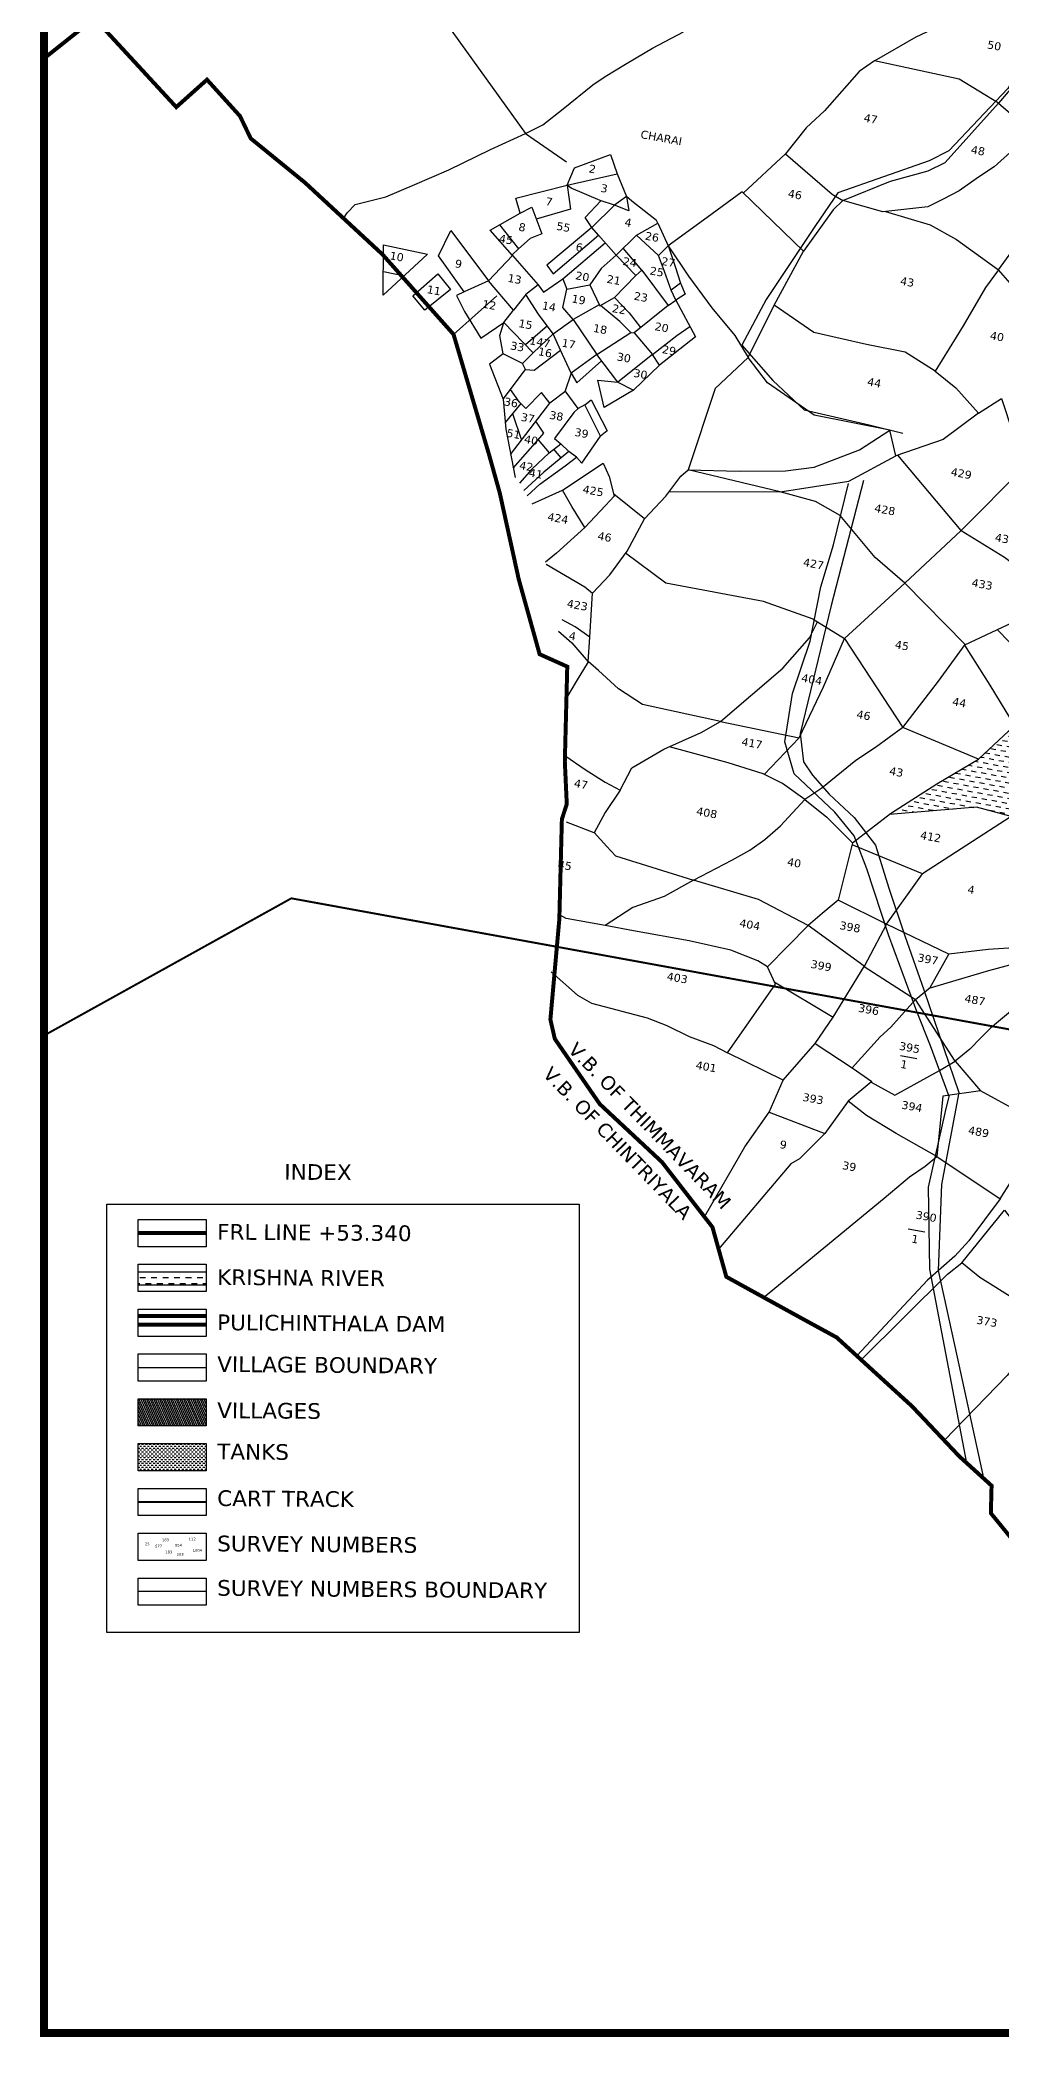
# Model space of a CAD drawing. Header units: inches. Extents: x 384770 to 390915, y 1842313 to 1849952.
# Drawn here: x 384770 to 387187, y 1842313 to 1847334 of the extents above; entities that cross this region are included whole.
import ezdxf

# ---------------------------------------------------------------- set-up
doc = ezdxf.new("R2010")
doc.units = ezdxf.units.IN
doc.header["$MEASUREMENT"] = 0
for name, color, linetype in [('BND', 6, 'Continuous'), ('FRL', 3, 'Continuous'), ('ROAD', 1, 'Continuous'), ('ROADS', 50, 'Continuous'), ('SY.AREA', 7, 'Continuous'), ('TEXT', 7, 'Continuous'), ('VILLAGE AREA', 1, 'Continuous'), ('WATER', 4, 'Continuous')]:
    doc.layers.add(name, color=color, linetype=linetype)
doc.styles.get("Standard").update_dxf_attribs({"font": 'verdana.ttf'})
doc.linetypes.add('FENCELINE2', pattern='A,0.25,-0.1,[132,ltypeshp.shx,S=0.1,R=0,X=-0.1,Y=0],-0.1,1', length=1.45)

msp = doc.modelspace()

# ---------------------------------------------------------------- hatches: boundary and pattern name
h = msp.add_hatch()
h.set_pattern_fill('DASH', color=4, scale=115.50482)
h.set_pattern_definition([(0, (314389.868, 1489622.289), (14.4381025, 14.4381025), [14.4381025, -14.4381025])])
h.paths.add_polyline_path([(385017.1, 1844236.3), (385017.1, 1844203.5), (385188, 1844203.5), (385188, 1844236.3)])
h = msp.add_hatch()
h.set_pattern_fill('DASH', color=4, scale=38.501607)
h.set_pattern_definition([(0, (314389.8675, 1489622.2887), (4.81270083, 4.81270083), [4.81270083, -4.81270083])])
h.paths.add_polyline_path([(385017.1, 1843805), (385017.1, 1843736.5), (385188, 1843736.5), (385188, 1843805)])
at = {"layer": 'VILLAGE AREA', "linetype": 'ByBlock'}
h = msp.add_hatch(dxfattribs=at)
h.set_pattern_fill('ANSI31', color=256, scale=34.168973, angle=68.5464)
h.set_pattern_definition([(113.5464313, (260134.344, 1214813.177), (-3.91549369, -1.706279376), [])])
h.paths.add_polyline_path([(385188, 1843849.2), (385188, 1843917.7), (385017.1, 1843917.7), (385017.1, 1843849.2)])
at = {"layer": 'WATER'}
h = msp.add_hatch(dxfattribs=at)
h.set_pattern_fill('DASH', color=256, scale=4.023313, angle=-10.358, style=0)
h.set_pattern_definition([(349.64199, (362074.6, 1844138.522), (14.8625927, 10.269101), [12.774018, -12.774018])])
h.paths.add_polyline_path([(387621.2, 1845369.3), (387606, 1845400.5), (387569.3, 1845506.7), (387524.2, 1845667.1), (387471.4, 1845613.1), (387443.2, 1845491.1), (387219.5, 1845608.9), (387130.3, 1845525.4), (387026.1, 1845463.4), (386909.6, 1845389.3), (386906.6, 1845387), (387125.3, 1845405.2), (387213.1, 1845381.6), (387300.5, 1845135.3), (387338.1, 1845075.7), (387456.5, 1845118), (387578.7, 1845227.7)])
h.paths.add_polyline_path([(387289.9, 1845348), (387515.3, 1845306.8), (387520.9, 1845337.5), (387295.5, 1845378.6)], flags=24)
h.paths.add_polyline_path([(387339.9, 1845391.7), (387396.2, 1845381.5), (387401.7, 1845411.8), (387345.5, 1845422.1)], flags=24)

# ---------------------------------------------------------------- linework, layer by layer
at = {"color": 0, "const_width": 20}
msp.add_lwpolyline([(384780.1, 1849942.3), (390890.6, 1849942.3), (390890.6, 1842322.7), (384780.1, 1842322.7)], close=True, dxfattribs=at)
at = {"color": 0}
for points in [[(384938.6, 1844407.1), (386126.1, 1844407.1), (386126.1, 1843329.5), (384938.6, 1843329.5)], [(385017.1, 1844368.4), (385188, 1844368.4), (385188, 1844299.9), (385017.1, 1844299.9)], [(385017.1, 1844255.7), (385188, 1844255.7), (385188, 1844187.2), (385017.1, 1844187.2)], [(385017.1, 1844143.1), (385188, 1844143.1), (385188, 1844074.5), (385017.1, 1844074.5)], [(385017.1, 1844030.4), (385188, 1844030.4), (385188, 1843961.8), (385017.1, 1843961.8)], [(385017.1, 1843917.7), (385188, 1843917.7), (385188, 1843849.2), (385017.1, 1843849.2)], [(385017.1, 1843805), (385188, 1843805), (385188, 1843736.5), (385017.1, 1843736.5)], [(385017.1, 1843692.3), (385188, 1843692.3), (385188, 1843623.8), (385017.1, 1843623.8)], [(385017.1, 1843579.6), (385188, 1843579.6), (385188, 1843511.1), (385017.1, 1843511.1)], [(385017.1, 1843466.9), (385188, 1843466.9), (385188, 1843398.4), (385017.1, 1843398.4)]]:
    msp.add_lwpolyline(points, close=True, dxfattribs=at)
at = {"color": 4, "const_width": 3.85}
for points in [[(385188, 1844236.3), (385017.1, 1844236.3)], [(385188, 1844203.5), (385017.1, 1844203.5)]]:
    msp.add_lwpolyline(points, dxfattribs=at)
at = {"color": 0, "linetype": 'FENCELINE2', "ltscale": 80, "const_width": 10.3}
for points in [[(385188, 1844126), (385017.1, 1844126)], [(385188, 1844103.8), (385017.1, 1844103.8)]]:
    msp.add_lwpolyline(points, dxfattribs=at)
at = {"layer": 'BND', "lineweight": 30}
for points, const_width in [([(384899.2, 1847382.2), (384780.1, 1847287.4)], 10), ([(385188, 1843996.1), (385017.1, 1843996.1)], 3.42)]:
    msp.add_lwpolyline(points, dxfattribs=dict(at, const_width=const_width))
msp.add_lwpolyline([(387253.9, 1843516.9, 10, 10, 0), (387161.7, 1843629.9, 10, 10, 0), (387163.5, 1843699.1, 10, 10, 0), (387081.8, 1843773.3, 10, 10, 0), (386963.5, 1843898.6, 10, 10, 0), (386773.9, 1844071.8, 10, 10, 0), (386675.6, 1844125.5, 10, 10, 0), (386496.4, 1844224.3, 10, 10, 0), (386461.5, 1844349, 10, 10, 0), (386334.6, 1844512.6, 10, 10, 0), (386177.9, 1844658.8, 10, 10, 0), (386065, 1844822.6, 10, 10, 0), (386053.9, 1844871.2, 10, 10, 0), (386076.4, 1845123.5, 10, 10, 0), (386080.4, 1845282.1, 10, 10, 0), (386082.8, 1845375, 10, 10, 0), (386095.1, 1845412.7, 10, 10, 0), (386090.2, 1845519.7, 10, 10, 0), (386096.3, 1845758.5, 10, 10, 0), (386026.8, 1845789.7, 10, 10, 0), (385974.4, 1845977.6, 10, 10, 0), (385926.7, 1846194.7, 10, 10, 0), (385899.7, 1846291.2, 10, 10, 0), (385810.3, 1846593.9, 10, 10, 0), (385631.9, 1846794.6, 10, 10, 0), (385436.9, 1846975.2, 10, 10, 0), (385300.2, 1847086.6, 10, 10, 0), (385273.2, 1847142.8, 10, 10, 0), (385190.2, 1847234.4, 10, 10, 0), (385113, 1847165.3, 10, 10, 0), (384907, 1847388.5, 10, 10, 0)], format="xyseb", dxfattribs=at)
at = {"layer": 'BND', "linetype": 'ByBlock'}
msp.add_lwpolyline([(385810.3, 1846593.9), (385918.8, 1846690.7)], dxfattribs=at)
at = {"layer": 'FRL', "color": 84, "const_width": 10.3}
msp.add_lwpolyline([(385188, 1844334.2), (385017.1, 1844334.2)], dxfattribs=at)
at = {"layer": 'ROAD'}
for points in [[(385462.5, 1847834.8), (385990.9, 1847099.2), (386094.4, 1847027.9)], [(387865.3, 1847813.5), (387679.6, 1847677.2), (387517.5, 1847553.4), (387325.4, 1847408.3), (387257.4, 1847301.5), (387204.5, 1847212), (387056.2, 1847055.3), (387006.7, 1847030.1), (386777, 1846949.4), (386720.7, 1846867.6), (386596.5, 1846681.6), (386535.2, 1846566.5), (386613.5, 1846477.9), (386692.3, 1846404.5), (386855.4, 1846366.4), (386940.4, 1846345.3)], [(386841.3, 1846226.8), (386760.4, 1845912.4), (386682.2, 1845590.7), (386690.5, 1845518.7), (386713.4, 1845485.5), (386755.1, 1845437.5), (386817.6, 1845379.5), (386871.9, 1845309.6), (386905.1, 1845201.4), (386945.1, 1845082), (386993.3, 1844945.9), (387081.5, 1844687.9), (387037.9, 1844456.4), (387028.8, 1844240.5), (387077.3, 1844022.4), (387143.1, 1843717.6)], [(387100.9, 1843756), (387027.6, 1844141.9), (387008, 1844243.2), (387006.4, 1844348.1), (387004.8, 1844449.3), (387047.3, 1844639.5), (387057, 1844678), (387010.1, 1844805), (386975.7, 1844891.7), (386904.3, 1845084.3), (386849.8, 1845249.9), (386818.1, 1845333.3), (386769.2, 1845392.3), (386667.4, 1845488.8), (386643.9, 1845569.6), (386662.6, 1845690.7), (386707.4, 1845822.6), (386734.1, 1845959.1), (386765.6, 1846064.8), (386803.3, 1846218.6)]]:
    msp.add_lwpolyline(points, dxfattribs=at)
at = {"layer": 'ROAD', "color": 0}
msp.add_lwpolyline([(385188, 1843432.7), (385017.1, 1843432.7)], dxfattribs=at)
at = {"layer": 'ROADS', "color": 40, "const_width": 5}
for points in [[(390890.6, 1847606.2), (390705, 1847293.3), (390467.5, 1847071.8), (390306.7, 1846830.6), (390240.4, 1846694.7), (390196.5, 1846612.6), (390144.2, 1846564.4), (390048.9, 1846458.6), (389808.6, 1846200.8), (389718.4, 1846109.4), (389498.5, 1845876.5), (389295.6, 1845658.8), (388995.3, 1845147.1), (388950.9, 1845076.2), (388781.8, 1844892.6), (388618.1, 1844706.1), (388522.3, 1844608.4), (388054.4, 1844692), (385402.4, 1845175.9), (384780.1, 1844830.8)], [(385188, 1843658), (385017.1, 1843658)]]:
    msp.add_lwpolyline(points, dxfattribs=at)
at = {"layer": 'SY.AREA'}
for points in [[(386869, 1847282), (386973.8, 1847341.8), (387098.7, 1847400.7), (387127.3, 1847426.2), (387168.4, 1847473.6), (387227.2, 1847409.6), (387293.8, 1847330), (387271.6, 1847295), (387254.1, 1847260.7), (387181.3, 1847175.1), (387211.3, 1847149.5), (387264.1, 1847085.1), (387219.6, 1847059.5), (387170.3, 1847015.3), (387130.2, 1846988.8), (387081.9, 1846954.9), (387042, 1846933.7), (387003.2, 1846915), (386890.4, 1846901.8), (386789.5, 1846930.7)], [(385533.5, 1846885.6), (385543, 1846899.4), (385562.5, 1846920.7), (385639.8, 1846939.9), (385713, 1846970.5), (385798.8, 1847007.7), (385903, 1847058.7), (385990.9, 1847099.2), (386034.5, 1847121), (386085.8, 1847161.3), (386160.6, 1847221.6), (386191.9, 1847242.1), (386247.1, 1847275.5), (386310.5, 1847313.5), (386388.9, 1847354.8)], [(386789.5, 1846930.7), (386909.5, 1846979.3), (387004.3, 1847005.4), (387046.6, 1847025.8), (387181.3, 1847175.1), (387081.9, 1847235.5), (386869, 1847282), (386830.4, 1847255.3), (386743.1, 1847155.7), (386697, 1847113.2), (386645, 1847047.8)], [(386896.5, 1846902.5), (387009.2, 1846869.6), (387075.2, 1846832.8), (387180.6, 1846756.5), (387245.6, 1846845.1), (387324.9, 1846929.6), (387461.5, 1847076), (387349.4, 1847156.5), (387264.1, 1847085.1)], [(386095.9, 1846968.7), (386114.8, 1847012.3), (386205.2, 1847046.4), (386221.6, 1846997.8), (386245.4, 1846941), (386215.4, 1846918.7), (386178.9, 1846930.4), (386106.1, 1846961.4), (386095.9, 1846968.7), (386221.6, 1846997.8)], [(386539, 1846948.9), (386645, 1847047.8), (386762.3, 1846946.2), (386789.5, 1846930.7), (386765, 1846907.4), (386690.2, 1846802.9)], [(387584.9, 1846994.9), (387568.9, 1846961.5), (387483.9, 1846859.8), (387387.7, 1846742.3), (387314.3, 1846652.2), (387237.3, 1846700.6), (387209.9, 1846722.8), (387180.6, 1846756.5), (387148.1, 1846711.7), (387091.7, 1846615.3), (387021.4, 1846501.6), (386946.3, 1846548.9), (386849, 1846568.1), (386716.7, 1846598.4), (386616.6, 1846667.1)], [(385978.1, 1846898.6), (385966.6, 1846936.1), (386095.9, 1846968.7), (386104.6, 1846909), (386018.1, 1846883.8)], [(386245.4, 1846941), (386250.8, 1846904.6), (386215.4, 1846918.7), (386158.3, 1846862.7), (386141.3, 1846887.4), (386180.9, 1846929.8)], [(386175.1, 1846843.1), (386219.1, 1846792.7), (386270.7, 1846843.3), (386323.7, 1846873.4), (386320.5, 1846880.3), (386259.1, 1846928.9), (386245.4, 1846941)], [(386325.8, 1846791.9), (386349.8, 1846816.9), (386401.1, 1846740.2), (386460, 1846660.5), (386518, 1846591.4), (386551.4, 1846536), (386616.6, 1846667.1), (386690.2, 1846802.9), (386535.8, 1846952.1), (386448.2, 1846887.8), (386349.8, 1846816.9)], [(385958.5, 1846792.6), (385902.6, 1846856.1), (385978.1, 1846898.6), (386006.8, 1846913.6), (386032.4, 1846846.3), (386003.1, 1846834.6), (385973.7, 1846809), (385957.5, 1846793.7)], [(385772.3, 1846791.2), (385803.5, 1846855), (385898.1, 1846728.4), (385837.4, 1846700.9), (385772.3, 1846791.2)], [(385926.2, 1846869.4), (385973.7, 1846809)], [(386158.3, 1846862.7), (386044.9, 1846767.6), (386060.6, 1846746.4), (386175.1, 1846843.1), (386158.3, 1846862.7)], [(386283.7, 1846755.4), (386350.3, 1846666.1), (386369.3, 1846680.3), (386357.5, 1846705.2), (386340.7, 1846751.9), (386325.8, 1846791.9), (386270.7, 1846843.3)], [(386323.7, 1846873.4), (386350.9, 1846814.5), (386367.7, 1846764.7), (386381.5, 1846722.4), (386392.9, 1846695), (386369.3, 1846680.3), (386418.9, 1846587.8), (386328.7, 1846516.1), (386310.3, 1846543.5), (386371.5, 1846591.1), (386404.9, 1846613.9)], [(385633.3, 1846692.1), (385634.3, 1846818.9), (385745.2, 1846795.5), (385633.3, 1846692.1)], [(385837.4, 1846700.9), (385818, 1846691.8), (385837.8, 1846651.5), (385878.6, 1846584), (385937.2, 1846623.9), (385961.2, 1846654.9), (385898.1, 1846728.4), (385958.5, 1846792.6), (386023.5, 1846718.7), (385992.4, 1846694.1), (385961.2, 1846654.9)], [(386084.8, 1846733.3), (386191.8, 1846823.9)], [(386219.1, 1846792.7), (386181.4, 1846759.7), (386153, 1846718.8), (386178.1, 1846665.3), (386215.5, 1846686.9), (386268.6, 1846741.7), (386219.1, 1846792.7)], [(386268.6, 1846741.7), (386283.7, 1846755.4), (386237.2, 1846810.5)], [(385633.8, 1846751.9), (385686.6, 1846741.4)], [(385707.8, 1846691.1), (385770.9, 1846745.9), (385803, 1846706.6), (385737.8, 1846654.6), (385707.8, 1846691.1)], [(386023.5, 1846718.7), (386036.6, 1846700), (386084.8, 1846733.3), (386094.9, 1846708)], [(385937.2, 1846623.9), (386010.6, 1846547.4), (386061, 1846595.3), (386024.1, 1846644.5), (385992.4, 1846694.1)], [(386176.6, 1846668.5), (386111.2, 1846631.1), (386085, 1846661.1), (386094.9, 1846708), (386153, 1846718.8)], [(386215.5, 1846686.9), (386251.6, 1846648.4), (386280.8, 1846610.9)], [(386381.5, 1846722.4), (386357.5, 1846705.2)], [(386111.2, 1846631.1), (386171, 1846543), (386106.1, 1846496.1), (386079.4, 1846554.1), (386061, 1846595.3), (386111.2, 1846631.1)], [(386350.3, 1846666.1), (386264.6, 1846598), (386310.5, 1846543.1), (386223.4, 1846473.4), (386171, 1846543), (386255.8, 1846598.3), (386264.6, 1846598)], [(386255.8, 1846598.3), (386228.7, 1846626.6), (386179.6, 1846666.2)], [(386010.6, 1846547.4), (385983.4, 1846520.6), (385934.9, 1846545.3), (385926.4, 1846591.4), (385937.2, 1846623.9)], [(386046.2, 1846615.1), (385991.6, 1846567.2)], [(385934.9, 1846545.3), (385900.4, 1846518.8), (385935.2, 1846430.8), (385941.6, 1846355.5), (385964.9, 1846234.2)], [(385991.3, 1846505.3), (386013.2, 1846503.5), (386079.4, 1846554.1)], [(386106.1, 1846496.1), (386120.4, 1846471.7), (386182.6, 1846527.6)], [(386290.7, 1846130.2), (386344.2, 1846187.1), (386382.2, 1846237.5), (386400.2, 1846253.1), (386528.3, 1846249.7), (386645.6, 1846250.7), (386717.2, 1846260), (386831.4, 1846303.9), (386907.6, 1846353), (386716.9, 1846390.6), (386600.1, 1846472.3), (386551.4, 1846536), (386468.5, 1846457.9), (386400.2, 1846253.1)], [(385935.2, 1846430.8), (385991.3, 1846505.3), (385983.4, 1846520.6)], [(386106.1, 1846496.1), (386090.3, 1846449.1), (386052.2, 1846421.1), (386031.7, 1846448.1), (385992.5, 1846407.6), (385976.3, 1846423.3), (385953.7, 1846455.4)], [(386328.7, 1846516.1), (386262.7, 1846453.9), (386189.5, 1846410.4), (386173.6, 1846479.1), (386223.4, 1846473.4), (386262.7, 1846453.9)], [(387021.4, 1846501.6), (387073.9, 1846459.9), (387130.4, 1846395.5), (387041.4, 1846329.6), (386922.9, 1846288.3)], [(386124.1, 1846407.8), (386091.2, 1846452)], [(386140.3, 1846416.5), (386156.5, 1846429.1), (386196.4, 1846351.2), (386179.7, 1846338.3)], [(387130.4, 1846395.5), (387188.1, 1846432.6), (387245.5, 1846260.2), (387087.4, 1846100.4), (386928, 1846290.1)], [(385979.4, 1846420.3), (385940.2, 1846372)], [(385953.8, 1846292.2), (386052.2, 1846421.1)], [(385958.9, 1846395.1), (385981.2, 1846328.1)], [(386119.9, 1846284.8), (386133, 1846269.7), (386179.7, 1846338.3), (386140.3, 1846416.5), (386123.5, 1846407.4), (386112.9, 1846397.2), (386064.2, 1846332.1), (386080.1, 1846319.1)], [(385960.5, 1846257.4), (386022.1, 1846327.7), (386037.8, 1846345.3), (386017.4, 1846375.5)], [(386023, 1846328.8), (386050.9, 1846296.4), (386007.3, 1846254.8), (385975.9, 1846220)], [(386353, 1846198.8), (386631.9, 1846197.6), (386804.3, 1846225), (386922.9, 1846288.3), (386907.6, 1846353)], [(386081.1, 1846283.4), (386037.5, 1846247.8), (385987.2, 1846201.7)], [(385995.5, 1846188.3), (386027.5, 1846217.6), (386091.4, 1846263), (386119.9, 1846284.8), (386100.5, 1846299.3)], [(386050.9, 1846296.4), (386080.1, 1846319.1), (386100.5, 1846299.3), (386081.1, 1846283.4), (386062.7, 1846305.6)], [(386008, 1846167.9), (386084.7, 1846202.5), (386186.3, 1846270.1), (386202.1, 1846236.9), (386214.7, 1846186.7), (386192.9, 1846163.4), (386140.3, 1846108.1), (386107.4, 1846160.8), (386084.7, 1846202.5)], [(386714.7, 1845877.7), (386793.7, 1845829), (386945.4, 1845968.5), (386870.7, 1846032.9), (386782.6, 1846138.1), (386720.9, 1846174.1), (386631.9, 1846197.6), (386400.2, 1846253.1)], [(386043, 1846016.3), (386140.5, 1845959.3), (386160, 1845943), (386203.1, 1845989.7), (386246.7, 1846049), (386290.7, 1846130.2), (386213.3, 1846192.5)], [(386140.3, 1846108.1), (386069.1, 1846044), (386041.7, 1846021.1)], [(387130.3, 1845525.4), (386940.3, 1845605.7), (387030, 1845722.3), (387097, 1845814), (386945.4, 1845968.5), (387087.4, 1846100.4), (387195.7, 1846033.8), (387338.4, 1845926.6), (387095.8, 1845812.5), (387159.4, 1845711.8), (387222.6, 1845607.3), (387436.1, 1845755.2), (387496.2, 1845799), (387338.4, 1845926.6), (387266.6, 1845760.7), (387178, 1845851.1)], [(386714.7, 1845877.7), (386589.8, 1845922.5), (386344.4, 1845968.7), (386243.1, 1846044)], [(386153.2, 1845832.7), (386160, 1845943)], [(386073.9, 1845848), (386107.9, 1845818), (386148.6, 1845770.7), (386153.2, 1845832.7), (386116, 1845858.4), (386083.1, 1845876.2)], [(386481.4, 1845620.3), (386679.3, 1845579.1), (386740.4, 1845707.3), (386793.7, 1845829), (386940.3, 1845605.7), (386871.6, 1845555.4), (386822.1, 1845522.2), (386736.3, 1845453.3), (386694.2, 1845424.5), (386749.2, 1845380.1), (386814.1, 1845315.8), (386777.4, 1845171), (386737.1, 1845137.4), (386702.1, 1845107.2), (386576.9, 1845173.1), (386413.7, 1845221.5), (386340.3, 1845180.7), (386261.4, 1845152.8), (386191.6, 1845107.5), (386093.8, 1845125.4), (386076.7, 1845134.8)], [(386481.4, 1845620.3), (386638.1, 1845754.6), (386705.9, 1845831.3), (386726, 1845870.8)], [(386090.6, 1845535.4), (386141.1, 1845499.9), (386191.6, 1845468.1), (386229.7, 1845447.6), (386259, 1845503.7), (386339.2, 1845550.6), (386432.9, 1845592.9), (386481.4, 1845620.3), (386285.5, 1845662.9), (386224.9, 1845702.5), (386174.5, 1845748.9), (386148.7, 1845771)], [(386148.6, 1845770.7), (386118.5, 1845720.8), (386094.3, 1845680.1)], [(386814.1, 1845315.8), (386909.6, 1845389.3), (387026.1, 1845463.4), (387130.3, 1845525.4), (387219.5, 1845608.9), (387443.2, 1845491.1), (387471.4, 1845613.1), (387524.2, 1845667.1), (387569.3, 1845506.7), (387606, 1845400.5), (387621.2, 1845369.3), (387578.7, 1845227.7), (387456.5, 1845118), (387338.1, 1845075.7), (387300.5, 1845135.3), (387213.1, 1845381.6), (387125.3, 1845405.2), (386906.6, 1845387)], [(386679.3, 1845579.1), (386591.9, 1845487.2)], [(386163.8, 1845341.3), (386196, 1845306.2), (386217.9, 1845282.4), (386413.7, 1845221.5), (386509.9, 1845271.6), (386555.7, 1845296.8), (386593.4, 1845323.8), (386633, 1845358.6), (386694.2, 1845424.5), (386637.8, 1845464.6), (386589, 1845488.7), (386501.2, 1845516.4), (386353.6, 1845557.1)], [(386229.7, 1845447.6), (386191.5, 1845391.4), (386163.6, 1845341), (386094.2, 1845367.2)], [(387213.1, 1845381.6), (386989.8, 1845237.2)], [(386899.2, 1845111.2), (386989.8, 1845237.2), (386812.8, 1845310.7)], [(386899.2, 1845111.2), (386777.4, 1845171)], [(387300.5, 1845135.3), (387219.4, 1845051.7), (387154.7, 1845047.4), (387056.2, 1845035.7)], [(386056, 1844990.9), (386121.8, 1844932.4), (386157.7, 1844912.2), (386297.1, 1844875.1), (386346.9, 1844855.8), (386402.7, 1844828.5), (386464.5, 1844806.1), (386499.3, 1844787.5), (386619.7, 1844959.9), (386600.3, 1845003.5), (386575.2, 1845019), (386507.6, 1845045.7), (386402.6, 1845069), (386263, 1845093.8), (386191.6, 1845107.5)], [(386843, 1845005), (386702.1, 1845107.2), (386600.3, 1845003.5)], [(386720.2, 1844811.2), (386765.2, 1844877), (386842.9, 1845004.9), (386972.5, 1844921.8), (387009, 1844952), (387056.2, 1845035.7), (386899.2, 1845111.2), (386842.9, 1845004.9)], [(387006.2, 1844949.6), (387156.4, 1844994.6), (387222.3, 1845011.8), (387276.5, 1845006.1), (387250.4, 1844973.2), (387272.8, 1844954.1), (387235.9, 1844912.3), (387160.8, 1844849.1), (387135.4, 1844824.5), (387108.5, 1844796.8), (387072.2, 1844766.2), (387135.3, 1844691.6), (387040.9, 1844678.7), (387025.8, 1844526.8), (387185.4, 1844420), (387235.1, 1844499.6), (387258, 1844528.8), (387235.8, 1844572.2), (387233.8, 1844638.6), (387135.3, 1844691.6)], [(386617, 1844965.9), (386765.2, 1844877)], [(386860.7, 1844713.5), (386920.2, 1844681.1), (387032.9, 1844743.3), (387072.2, 1844766.2), (386972.5, 1844921.8), (386910.4, 1844852.1), (386883.4, 1844827.8), (386812.7, 1844750)], [(386604.1, 1844638.4), (386639.7, 1844718.9), (386499.3, 1844787.5)], [(386639.7, 1844718.9), (386720.2, 1844811.2), (386812.7, 1844750), (386862.4, 1844715), (386803.2, 1844665.6), (386744, 1844584.4)], [(386441.1, 1844375.4), (386542.9, 1844551), (386604.1, 1844638.4), (386744, 1844584.4), (386680.5, 1844520.8), (386658.9, 1844508), (386477, 1844293.6)], [(386590.1, 1844172.6), (386893.7, 1844422.2), (386957, 1844475.9), (386996.1, 1844502.1), (387025.8, 1844526.8), (386923.4, 1844584.8), (386848.8, 1844630.2), (386803.2, 1844665.6)], [(387185.4, 1844420), (387105.9, 1844314.7), (387071.2, 1844275.9), (387002.5, 1844215.7), (386824.8, 1844025.2)], [(386835.1, 1844015.9), (387053, 1844230.5), (387089.1, 1844259), (387196.2, 1844391.6), (387272, 1844293.3), (387423.4, 1844325), (387394, 1844219.1), (387279.1, 1844185.8), (387223.7, 1844166.7), (387134.3, 1844222.3), (387089.1, 1844259)], [(387394, 1844219.1), (387441.8, 1844205.3), (387490.2, 1844163), (387462.5, 1844148.8), (387419, 1844112.5), (387371.9, 1844070.1), (387423.8, 1844028.8), (387357.7, 1844024.2), (387263.9, 1844051.4), (387202.5, 1843976.5), (387044.3, 1843813)]]:
    msp.add_lwpolyline(points, dxfattribs=at)
at = {"layer": 'TEXT'}
for p, q in [((386934.7, 1844780.9), (386975.7, 1844773.4)), ((386953.6, 1844344.6), (386995.6, 1844337))]:
    msp.add_line(p, q, dxfattribs=at)

# ---------------------------------------------------------------- texts
for s, height, rotation, p in [('50', 20.12, 349.642, (387151.2, 1847313.2)), ('47', 20.12, 349.642, (386840.6, 1847129.3)), ('CHARAI', 20.12, 349.642, (386279.4, 1847087.8)), ('48', 20.12, 349.642, (387110.3, 1847049.3)), ('2', 20.1, 349.642, (386149.2, 1847001.5)), ('7', 20.1, 349.642, (386040.3, 1846919.4)), ('3', 20.1, 349.642, (386178.8, 1846952.7)), ('46', 20.12, 349.642, (386650, 1846939)), ('4', 20.1, 349.642, (386239, 1846866.9)), ('45', 20.12, 349.642, (385923.1, 1846826)), ('8', 20.1, 349.642, (385972.5, 1846855)), ('55', 20.12, 349.642, (386067.7, 1846857.2)), ('26', 20.12, 349.642, (386290.6, 1846832.4)), ('10', 20.12, 349.642, (385648.5, 1846783)), ('9', 20.1, 349.642, (385812.4, 1846763)), ('6', 20.1, 349.642, (386116.2, 1846804.6)), ('24', 20.12, 349.642, (386234.7, 1846768.9)), ('27', 20.12, 349.642, (386331.4, 1846769)), ('13', 20.12, 349.642, (385945, 1846726.4)), ('20', 20.12, 349.642, (386115.5, 1846732.8)), ('21', 20.12, 349.642, (386194.2, 1846724)), ('25', 20.12, 349.642, (386302.6, 1846744.9)), ('43', 20.12, 349.642, (386932.4, 1846719.2)), ('11', 20.12, 349.642, (385741.9, 1846698)), ('12', 20.12, 349.642, (385881.2, 1846661.4)), ('19', 20.12, 349.642, (386106, 1846674.7)), ('23', 20.12, 349.642, (386262.6, 1846681.4)), ('15', 20.12, 349.642, (385972.5, 1846612.6)), ('14', 20.12, 349.642, (386031.4, 1846657.4)), ('22', 20.12, 349.642, (386207.6, 1846650.3)), ('147', 20.12, 349.642, (385999.9, 1846569.3)), ('17', 20.12, 349.642, (386080.9, 1846563.5)), ('18', 20.12, 349.642, (386160.1, 1846600.5)), ('20', 20.12, 349.642, (386314.8, 1846604.9)), ('40', 20.12, 349.642, (387158.2, 1846582)), ('33', 20.12, 349.642, (385951.8, 1846556.6)), ('16', 20.12, 349.642, (386021.6, 1846541.8)), ('30', 20.12, 349.642, (386219.7, 1846528.8)), ('29', 20.12, 349.642, (386333.4, 1846547.2)), ('30', 20.12, 349.642, (386261.5, 1846487.6)), ('44', 20.12, 349.642, (386849.6, 1846465.9)), ('36', 20.12, 349.642, (385935.9, 1846416)), ('37', 20.12, 349.642, (385978.2, 1846376.9)), ('38', 20.12, 349.642, (386050, 1846382.1)), ('51', 20.12, 349.642, (385942.3, 1846336.9)), ('40', 20.12, 349.642, (385986.5, 1846321.5)), ('39', 20.12, 349.642, (386113.3, 1846339)), ('42', 20.12, 349.642, (385974.4, 1846255.5)), ('41', 20.12, 349.642, (385998.2, 1846237.1)), ('429', 20.12, 349.642, (387059.6, 1846239.1)), ('425', 20.12, 349.642, (386133.8, 1846195.5)), ('424', 20.12, 349.642, (386045.3, 1846126.4)), ('428', 20.12, 349.642, (386867.4, 1846147.9)), ('46', 20.12, 349.642, (386171.3, 1846078.1)), ('430', 20.12, 349.642, (387170.6, 1846074.3)), ('427', 20.12, 349.642, (386688.2, 1846011.8)), ('433', 20.12, 349.642, (387112.1, 1845960.5)), ('423', 20.12, 349.642, (386094, 1845908.1)), ('4', 20.1, 349.642, (386099.1, 1845827.2)), ('45', 20.12, 349.642, (386919.1, 1845805)), ('404', 20.12, 349.642, (386683.7, 1845721.2)), ('44', 20.12, 349.642, (387063.4, 1845661.7)), ('46', 20.12, 349.642, (386822.6, 1845629.6)), ('417', 20.12, 349.642, (386533.4, 1845560.8)), ('47', 20.12, 349.642, (386112, 1845456.2)), ('43', 20.12, 349.642, (386905, 1845487.1)), ('408', 20.12, 349.642, (386419.6, 1845386)), ('412', 20.12, 349.642, (386982.6, 1845325.6)), ('40', 20.12, 349.642, (386648, 1845258.7)), ('45', 20.12, 349.642, (386071.2, 1845252.2)), ('4', 20.1, 349.642, (387101.7, 1845189.5)), ('404', 20.12, 349.642, (386527.9, 1845104.6)), ('398', 20.12, 349.642, (386779.9, 1845098.8)), ('397', 20.12, 349.642, (386975.9, 1845017.8)), ('403', 20.12, 349.642, (386345.3, 1844970.8)), ('399', 20.12, 349.642, (386707.2, 1845001.5)), ('487', 20.12, 349.642, (387094.1, 1844915.2)), ('396', 20.12, 349.642, (386826.7, 1844891.1)), ('395', 20.12, 349.642, (386929.7, 1844795.5)), ('401', 20.12, 349.642, (386418.1, 1844747.6)), ('1', 20.1, 349.642, (386932.8, 1844750)), ('393', 20.12, 349.642, (386687, 1844667)), ('394', 20.12, 349.642, (386935.7, 1844647.5)), ('489', 20.12, 349.642, (387103.2, 1844583.7)), ('9', 20.1, 349.642, (386629.2, 1844548.3)), ('39', 20.12, 349.642, (386786.6, 1844495.4)), ('390', 20.12, 349.642, (386971.5, 1844371)), ('1', 20.1, 349.642, (386960.5, 1844310.8)), ('373', 20.12, 349.642, (387124.1, 1844106.9)), ('183', 6.69, 1.2022, (385077.2, 1843559.3)), ('112', 6.69, 1.2022, (385144.4, 1843561.3)), ('25', 6.69, 1.2022, (385034.1, 1843549.2)), ('577', 6.69, 1.2022, (385059.8, 1843543.6)), ('183', 6.69, 1.2022, (385085.4, 1843528.8)), ('854', 6.69, 1.2022, (385110, 1843545.9)), ('203', 6.69, 1.2022, (385113.9, 1843522.8)), ('1004', 6.69, 1.2022, (385154.5, 1843532.6))]:
    msp.add_text(s, height=height, rotation=rotation, dxfattribs=at).set_placement(p)
at = {"layer": 'TEXT', "color": 6}
for s, p in [('V.B. OF THIMMAVARAM', (386096.2, 1844793.1)), ('V.B. OF CHINTRIYALA', (386032.6, 1844731.5))]:
    msp.add_text(s, height=35, rotation=314.123, dxfattribs=at).set_placement(p)
at = {"layer": 'TEXT', "color": 0}
for s, height, p in [('INDEX', 39.47, (385384.5, 1844468.6)), ('FRL LINE +53.340', 39.472, (385215.7, 1844317.9)), ('KRISHNA RIVER', 39.472, (385215.7, 1844204)), ('PULICHINTHALA DAM', 39.472, (385215.7, 1844090.2)), ('VILLAGE BOUNDARY', 39.472, (385215.7, 1843985.2)), ('VILLAGES', 39.47, (385215.7, 1843869.1)), ('TANKS', 39.47, (385215.7, 1843765.4)), ('CART TRACK', 39.47, (385215.7, 1843648.1)), ('SURVEY NUMBERS', 39.472, (385215.7, 1843534.1)), ('SURVEY NUMBERS BOUNDARY', 39.472, (385215.7, 1843422.5))]:
    msp.add_text(s, height=height, rotation=359.5381, dxfattribs=at).set_placement(p)

doc.saveas('drawing.dxf')
